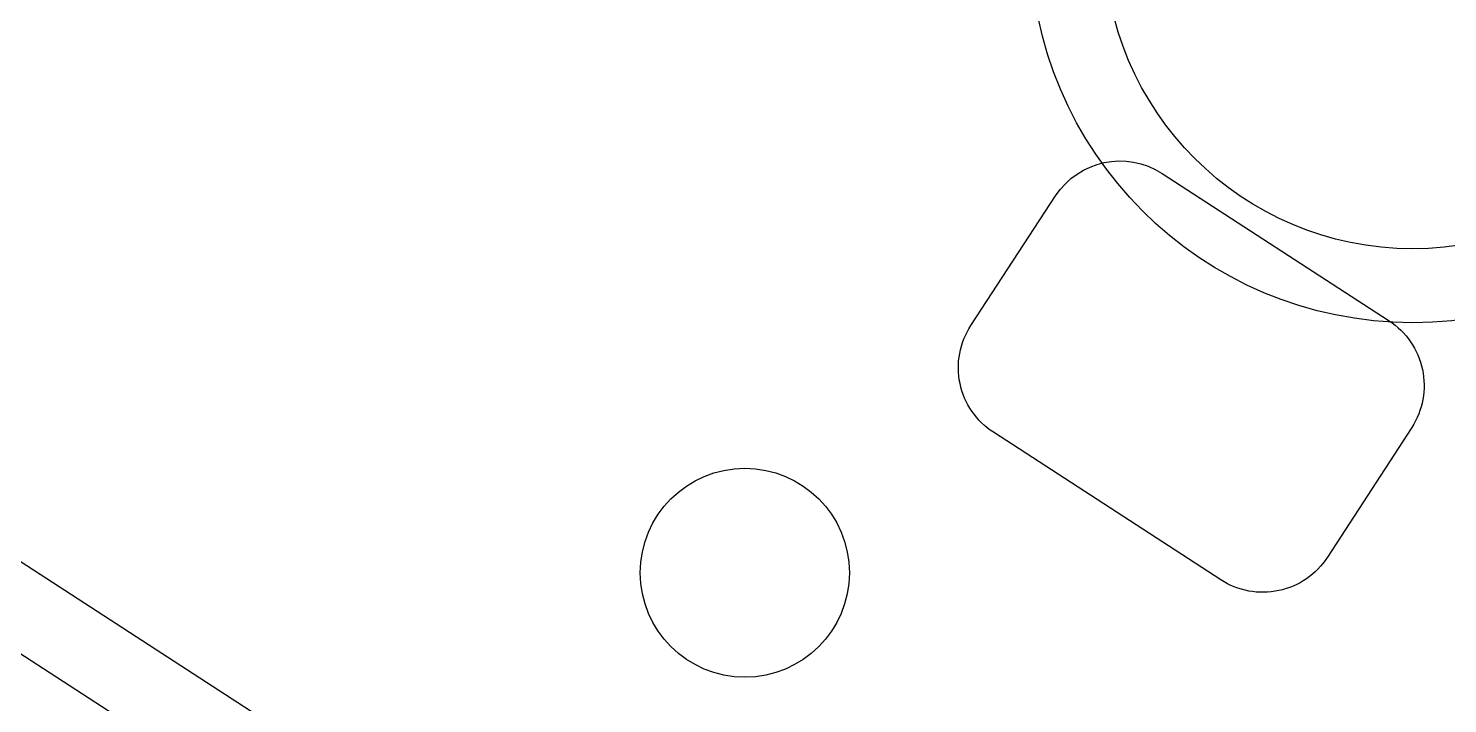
# Model space of a CAD drawing. Header units: millimetres. Extents: x -219 to 14, y 168 to 388.
# Drawn here: x -88.67 to -59.44, y 187.81 to 201.72 of the extents above; entities that cross this region are included whole.
import ezdxf

# ---------------------------------------------------------------- set-up
doc = ezdxf.new("R2010")
doc.units = ezdxf.units.MM
doc.layers.get('0').update_dxf_attribs({"linetype": 'CONTINUOUS'})

msp = doc.modelspace()

# ---------------------------------------------------------------- linework, layer by layer
for points in [[(-54.922, 280.386, -0.414214), (-54.455, 278.19), (-71.634, 251.733, 0.325768), (-71.432, 247.998), (-39.882, 209.286, -0.28994), (-39.68, 207.6), (-51.84, 182.1, -0.453094), (-54.138, 181.452), (-55.947, 182.627, 0.414214), (-64.731, 180.759), (-66.46, 178.096, -0.414214), (-68.656, 177.629), (-97.674, 196.471, -0.414214), (-98.141, 198.667), (-95.547, 202.661, 0.361395), (-96.5, 210.724), (-109.427, 222.998, 0.045941), (-109.656, 223.178), (-138.825, 242.118, -0.414214)], [(-163.016, 255.933), (-110.809, 222.035, -0.198912), (-108.607, 218.831), (-104.441, 199.238, 0.198912), (-104.111, 198.757), (-57.519, 168.505, 0.453094), (-56.416, 168.816), (-37.589, 208.295, 0.28994), (-37.686, 209.105), (-68.594, 247.028, -0.325768), (-68.916, 253.003), (-51.637, 279.616, 0.414214)]]:
    msp.add_lwpolyline(points, format="xyb")
msp.add_lwpolyline([(-64.108, 190.359), (-68.791, 193.399, -0.415047), (-69.255, 195.599), (-67.511, 198.268, -0.41338), (-65.318, 198.732), (-60.643, 195.696, -0.414214), (-60.176, 193.5), (-61.912, 190.826, -0.414214)], format="xyb", close=True)
for centre, radius in [((-60.156, 203.53), 7.874), ((-60.156, 203.53), 6.35), ((-73.912, 190.506), 2.153), ((-73.912, 190.506), 2.153)]:
    msp.add_circle(centre, radius)

doc.saveas('drawing.dxf')
